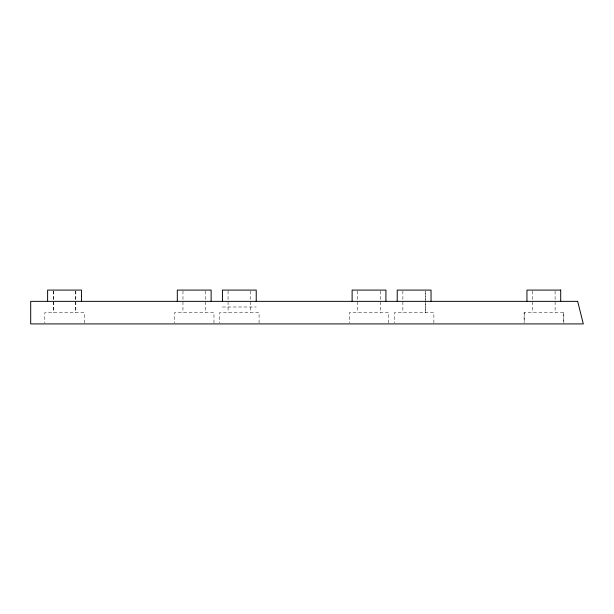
<?xml version="1.0" encoding="UTF-8"?>
<svg xmlns="http://www.w3.org/2000/svg" width="614" height="614" viewBox="0 0 614 614"><rect width="100%" height="100%" fill="white"/><g stroke="black" fill="none" stroke-linecap="round" stroke-linejoin="round"><path stroke-width="0.46" stroke-dasharray="3.07 2.3" d="M222.445 307L256.222 307M563.821 322.979L563.821 312.641L524.095 312.641L524.095 322.979M563.568 312.641L563.568 322.979M555.11 291.021L555.11 312.641M532.553 291.021L532.553 312.641M524.348 312.641L524.348 322.979M433.875 322.979L433.875 312.641L394.403 312.641L394.403 322.979M402.868 291.021L402.884 312.641M388.762 322.979L388.762 312.641L349.289 312.641L349.289 322.979M380.289 291.021L380.304 312.641M357.77 291.021L357.747 312.641M259.07 322.979L259.07 312.641L219.597 312.641L219.597 322.979M250.589 291.021L250.612 312.641M228.055 291.021L228.086 312.641M213.964 322.979L213.964 312.641L174.491 312.641L174.491 322.979M205.506 291.021L205.467 312.641M182.98 291.021L182.949 312.641M84.271 322.979L84.264 312.641L44.799 312.641L44.799 322.979M75.814 291.021L75.814 312.641M75.745 291.021L75.745 312.641M53.326 291.021L53.326 312.641M53.257 291.021L53.257 312.641M425.41 312.641L425.41 291.021L425.395 312.641"/><path stroke-width="0.92" d="M560.712 290.084L526.95 290.084L526.95 301.359M560.697 290.084L560.712 301.359M431.036 301.359L431.043 290.084L397.227 290.084L397.227 301.359M385.914 301.359L385.937 290.084L352.121 290.084L352.121 301.359M256.23 301.359L256.23 290.084L222.437 290.084L222.437 301.359M211.132 301.359L211.139 290.084L177.308 290.084L177.308 301.359M81.447 301.359L81.447 290.084L47.616 290.084L47.616 301.359M577.659 301.359L30.7 301.359L30.7 323.916L583.3 323.916L577.659 301.359"/></g></svg>
